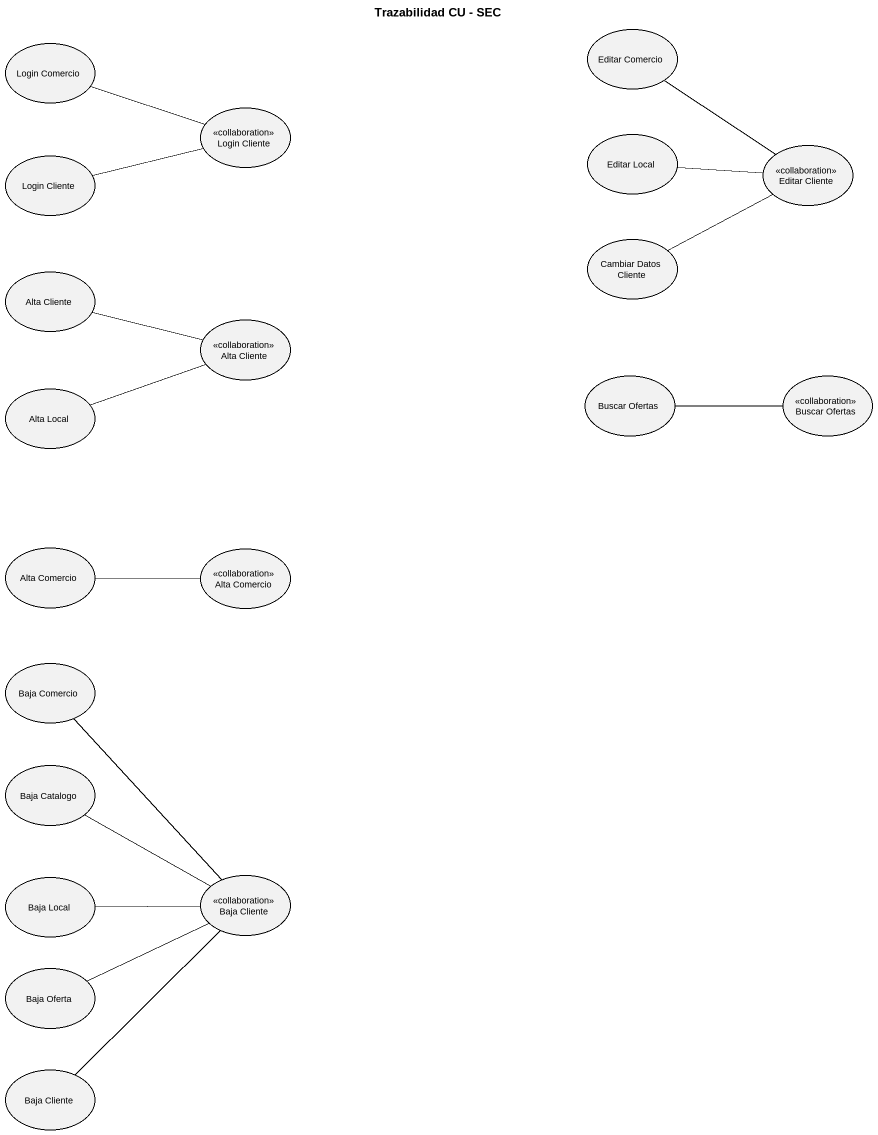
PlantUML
@startuml
title Trazabilidad CU - SEC
usecase "Login Comercio" as Login_Comercio
usecase "Editar Comercio" as Editar_Comercio
usecase "Login Cliente" as Login_Cliente <<collaboration>>
usecase "Editar Local" as Editar_Local
usecase "Login Cliente" as Login_Cliente_2
usecase "Editar Cliente" as Editar_Cliente <<collaboration>>
usecase "Cambiar Datos Cliente" as Cambiar_Datos_Cliente
usecase "Alta Cliente" as Alta_Cliente
usecase "Alta Cliente" as Alta_Cliente_2 <<collaboration>>
usecase "Alta Local" as Alta_Local
usecase "Buscar Ofertas" as Buscar_Ofertas
usecase "Buscar Ofertas" as Buscar_Ofertas_2 <<collaboration>>
usecase "Alta Comercio" as Alta_Comercio
usecase "Alta Comercio" as Alta_Comercio_2 <<collaboration>>
usecase "Baja Comercio" as Baja_Comercio
usecase "Baja Catalogo" as Baja_Catalogo
usecase "Baja Local" as Baja_Local
usecase "Baja Cliente" as Baja_Cliente <<collaboration>>
usecase "Baja Oferta" as Baja_Oferta
usecase "Baja Cliente" as Baja_Cliente_2
Login_Comercio -right- Login_Cliente
Editar_Comercio -- Editar_Cliente
Editar_Local -right- Editar_Cliente
Login_Cliente_2 -right- Login_Cliente
Cambiar_Datos_Cliente -right- Editar_Cliente
Alta_Cliente -right- Alta_Cliente_2
Alta_Local -right- Alta_Cliente_2
Buscar_Ofertas -right- Buscar_Ofertas_2
Alta_Comercio -right- Alta_Comercio_2
Baja_Comercio -- Baja_Cliente
Baja_Catalogo -right- Baja_Cliente
Baja_Local -right- Baja_Cliente
Baja_Oferta -right- Baja_Cliente
Baja_Cliente_2 -up- Baja_Cliente
@enduml
